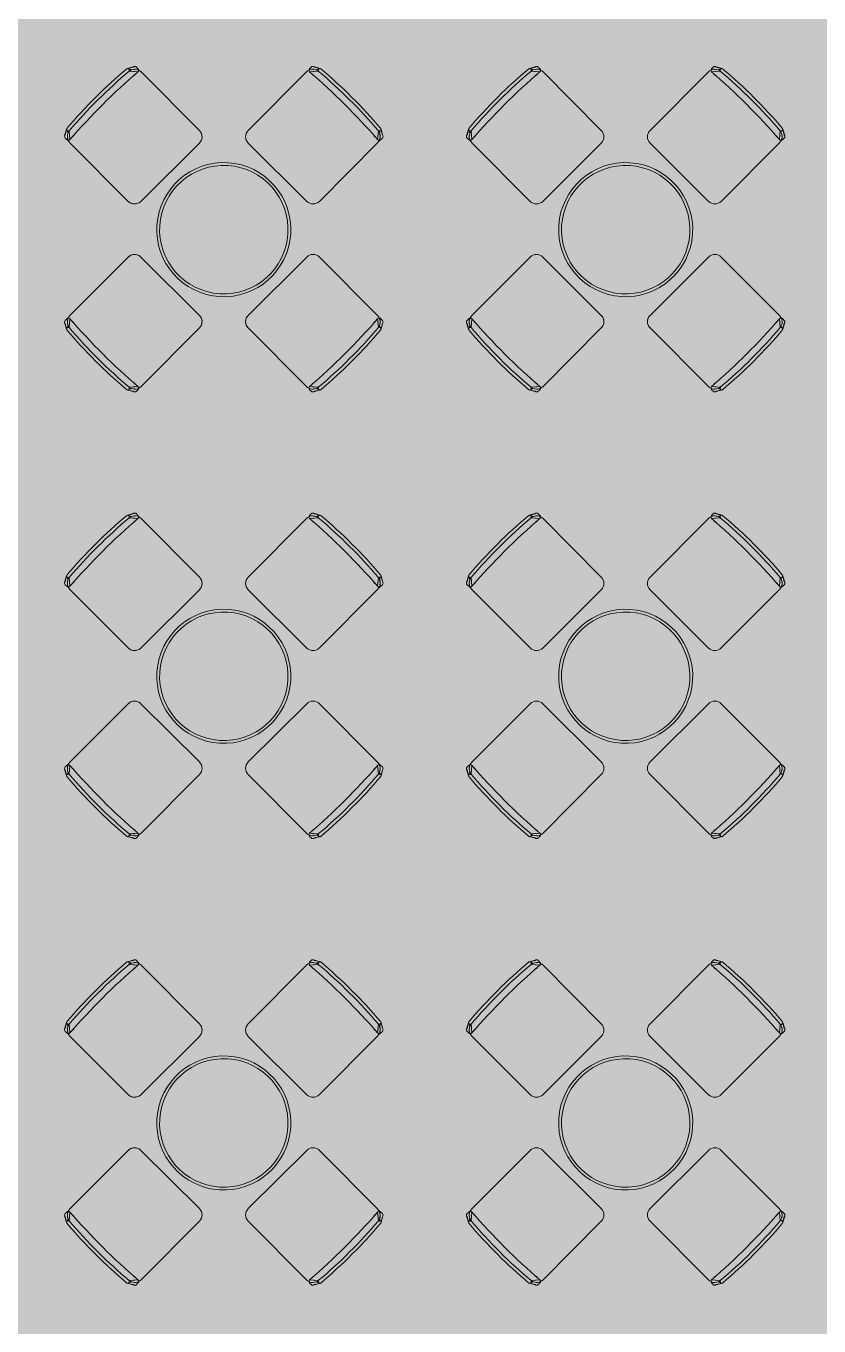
# Model space of a CAD drawing. Header units: millimetres. Extents: x -57519 to 497916, y -349472 to 446842.
# Drawn here: x 394927 to 398479, y 40936 to 46757 of the extents above; entities that cross this region are included whole.
import ezdxf

# ---------------------------------------------------------------- set-up
doc = ezdxf.new("R2010")
doc.units = ezdxf.units.MM
doc.layers.add('A-DETL-GENF', color=92, linetype='Continuous', lineweight=5)
doc.layers.add('I-FURN', color=30, linetype='Continuous', lineweight=5)

# ---------------------------------------------------------------- blocks, each defined once
blk = doc.blocks.new('bernstrand_kaffe_r60H - bernstrand_kaffe_r60H-3169598-G_F SINGLE OCCUPANCY DIAGRAM')
at = {"layer": 'I-FURN', "color": 191}
for radius, start, end in [(300.3, 0, 180), (287.6, 0, 180), (300.3, 180, 0), (287.6, 180, 0)]:
    blk.add_arc((-10, -36.5), radius, start, end, dxfattribs=at)
blk = doc.blocks.new('DLN_CHAIR - DLN_CHAIR-V775-G_F SINGLE OCCUPANCY DIAGRAM')
at = {"layer": 'I-FURN', "color": 191}
for p, q in [((0, 430), (0, 440)), ((0, 410), (0, 40)), ((32.5, 464.3), (5, 448.7)), ((35, 465), (10, 450)), ((10, 420), (35, 450)), ((30, 460), (30, 455)), ((440, 450), (415, 465)), ((415, 450), (440, 420)), ((445, 448.7), (417.5, 464.3)), ((420, 455), (420, 460)), ((450, 440), (450, 430)), ((450, 40), (450, 410)), ((40, 0), (410, 0))]:
    blk.add_line(p, q, dxfattribs=at)
for centre, radius, start, end in [((225, -1822.2), 2295.1, 85.25139, 94.74861), ((10, 440), 10, 90, 180), ((40, 410), 40, 105, 180), ((40, 410), 40, 105, 180), ((10, 430), 10, 180, 270), ((225, -2513.6), 2941.5, 85.80837, 94.19163), ((30, 430), 10, 150, 165), ((225, -2483.6), 2941.5, 93.70403, 93.90159), ((30, 430), 10, 255, 300), ((35, 460), 5, 90, 180), ((35, 455), 5, 180, 270), ((225, -1837.2), 2295.1, 85.25139, 94.74861), ((415, 460), 5, 0, 90), ((415, 455), 5, 270, 0), ((420, 430), 10, 240, 285), ((410, 410), 40, 360, 82.22839), ((225, -2483.6), 2941.5, 86.09841, 86.25324), ((410, 410), 40, 15, 75), ((420, 430), 10, 15, 30), ((440, 440), 10, 0, 90), ((440, 430), 10, 270, 0), ((40, 40), 40, 180, 270), ((40, 40), 40, 185.62465, 270), ((410, 40), 40, 270, 360), ((410, 40), 40, 270, 330), ((410, 40), 40, 333.30395, 360)]:
    blk.add_arc(centre, radius, start, end, dxfattribs=at)
blk = doc.blocks.new('DLN_CHAIR - DLN_CHAIR-V776-G_F SINGLE OCCUPANCY DIAGRAM')
at = {"layer": 'I-FURN', "color": 191}
for p, q in [((410, 0), (40, 0)), ((0, -40), (0, -410)), ((450, -410), (450, -40)), ((0, -440), (0, -430)), ((32.5, -464.3), (5, -448.7)), ((35, -450), (10, -420)), ((10, -450), (35, -465)), ((30, -455), (30, -460)), ((440, -420), (415, -450)), ((415, -465), (440, -450)), ((445, -448.7), (417.5, -464.3)), ((420, -460), (420, -455)), ((450, -430), (450, -440))]:
    blk.add_line(p, q, dxfattribs=at)
for centre, radius, start, end in [((410, -40), 40, 0, 90), ((410, -40), 40, 0, 90), ((40, -40), 40, 90, 180), ((40, -40), 40, 90, 174.37535), ((40, -410), 40, 180, 255), ((40, -410), 40, 180, 255), ((10, -430), 10, 90, 180), ((10, -440), 10, 180, 270), ((225, 2513.6), 2941.5, 265.80837, 274.19163), ((30, -430), 10, 195, 210), ((225, 2483.6), 2941.5, 266.09841, 266.29597), ((30, -430), 10, 60, 105), ((35, -455), 5, 90, 180), ((35, -460), 5, 180, 270), ((225, 1837.2), 2295.1, 265.25139, 274.74861), ((225, 1822.2), 2295.1, 265.25139, 274.74861), ((420, -430), 10, 75, 120), ((415, -455), 5, 0, 90), ((415, -460), 5, 270, 0), ((410, -410), 40, 277.77161, 360), ((225, 2483.6), 2941.5, 273.74676, 273.90159), ((410, -410), 40, 285, 345), ((420, -430), 10, 330, 345), ((440, -430), 10, 0, 90), ((440, -440), 10, 270, 0)]:
    blk.add_arc(centre, radius, start, end, dxfattribs=at)
blk = doc.blocks.new('DLN_CHAIR - DLN_CHAIR-V765-G_F SINGLE OCCUPANCY DIAGRAM')
at = {"layer": 'I-FURN', "color": 191}
for p, q in [((410, 0), (40, 0)), ((0, -40), (0, -410)), ((450, -410), (450, -40)), ((0, -440), (0, -430)), ((32.5, -464.3), (5, -448.7)), ((35, -450), (10, -420)), ((10, -450), (35, -465)), ((30, -455), (30, -460)), ((440, -420), (415, -450)), ((415, -465), (440, -450)), ((445, -448.7), (417.5, -464.3)), ((420, -460), (420, -455)), ((450, -430), (450, -440))]:
    blk.add_line(p, q, dxfattribs=at)
for centre, radius, start, end in [((410, -40), 40, 0, 90), ((40, -40), 40, 90, 180), ((40, -40), 40, 90, 180), ((410, -40), 40, 30, 90), ((410, -40), 40, 0, 26.69605), ((40, -410), 40, 180, 255), ((40, -410), 40, 180, 255), ((10, -430), 10, 90, 180), ((10, -440), 10, 180, 270), ((225, 2513.6), 2941.5, 265.80837, 274.19163), ((30, -430), 10, 195, 210), ((225, 2483.6), 2941.5, 266.09841, 266.29597), ((30, -430), 10, 60, 105), ((35, -455), 5, 90, 180), ((35, -460), 5, 180, 270), ((225, 1837.2), 2295.1, 265.25139, 274.74861), ((225, 1822.2), 2295.1, 265.25139, 274.74861), ((420, -430), 10, 75, 120), ((415, -455), 5, 0, 90), ((225, 2483.6), 2941.5, 273.70403, 273.90159), ((415, -460), 5, 270, 0), ((410, -410), 40, 285, 360), ((410, -410), 40, 285, 345), ((420, -430), 10, 330, 345), ((440, -430), 10, 0, 90), ((440, -440), 10, 270, 0)]:
    blk.add_arc(centre, radius, start, end, dxfattribs=at)
blk = doc.blocks.new('DLN_CHAIR - DLN_CHAIR-4431592-G_F SINGLE OCCUPANCY DIAGRAM')
at = {"layer": 'I-FURN', "color": 191}
for p, q in [((0, 430), (0, 440)), ((0, 410), (0, 40)), ((32.5, 464.3), (5, 448.7)), ((35, 465), (10, 450)), ((10, 420), (35, 450)), ((30, 460), (30, 455)), ((440, 450), (415, 465)), ((415, 450), (440, 420)), ((445, 448.7), (417.5, 464.3)), ((420, 455), (420, 460)), ((450, 440), (450, 430)), ((450, 40), (450, 410)), ((40, 0), (410, 0))]:
    blk.add_line(p, q, dxfattribs=at)
for centre, radius, start, end in [((225, -1822.2), 2295.1, 85.25139, 94.74861), ((10, 440), 10, 90, 180), ((40, 410), 40, 105, 180), ((40, 410), 40, 105, 180), ((10, 430), 10, 180, 270), ((225, -2513.6), 2941.5, 85.80837, 94.19163), ((30, 430), 10, 150, 165), ((225, -2483.6), 2941.5, 93.70403, 93.90159), ((30, 430), 10, 255, 300), ((35, 460), 5, 90, 180), ((35, 455), 5, 180, 270), ((225, -1837.2), 2295.1, 85.25139, 94.74861), ((415, 460), 5, 0, 90), ((415, 455), 5, 270, 0), ((225, -2483.6), 2941.5, 86.09841, 86.29597), ((420, 430), 10, 240, 285), ((410, 410), 40, 15, 75), ((410, 410), 40, 360, 75), ((420, 430), 10, 15, 30), ((440, 440), 10, 0, 90), ((440, 430), 10, 270, 0), ((40, 40), 40, 180, 270), ((40, 40), 40, 180, 270), ((410, 40), 40, 270, 360), ((410, 40), 40, 270, 360)]:
    blk.add_arc(centre, radius, start, end, dxfattribs=at)
blk = doc.blocks.new('DLN_CHAIR - DLN_CHAIR-V771-G_F SINGLE OCCUPANCY DIAGRAM')
at = {"layer": 'I-FURN', "color": 191}
for p, q in [((0, 430), (0, 440)), ((0, 410), (0, 40)), ((32.5, 464.3), (5, 448.7)), ((35, 465), (10, 450)), ((10, 420), (35, 450)), ((30, 460), (30, 455)), ((440, 450), (415, 465)), ((415, 450), (440, 420)), ((445, 448.7), (417.5, 464.3)), ((420, 455), (420, 460)), ((450, 440), (450, 430)), ((450, 40), (450, 410)), ((40, 0), (410, 0))]:
    blk.add_line(p, q, dxfattribs=at)
for centre, radius, start, end in [((225, -1822.2), 2295.1, 85.25139, 94.74861), ((10, 440), 10, 90, 180), ((40, 410), 40, 105, 180), ((40, 410), 40, 105, 180), ((10, 430), 10, 180, 270), ((225, -2513.6), 2941.5, 85.80837, 94.19163), ((30, 430), 10, 150, 165), ((225, -2483.6), 2941.5, 93.70403, 93.90159), ((30, 430), 10, 255, 300), ((35, 460), 5, 90, 180), ((35, 455), 5, 180, 270), ((225, -1837.2), 2295.1, 85.25139, 94.74861), ((415, 460), 5, 0, 90), ((415, 455), 5, 270, 0), ((420, 430), 10, 240, 285), ((410, 410), 40, 360, 82.22839), ((225, -2483.6), 2941.5, 86.09841, 86.25324), ((410, 410), 40, 15, 75), ((420, 430), 10, 15, 30), ((440, 440), 10, 0, 90), ((440, 430), 10, 270, 0), ((40, 40), 40, 180, 270), ((40, 40), 40, 185.62465, 270), ((410, 40), 40, 270, 360), ((410, 40), 40, 270, 360)]:
    blk.add_arc(centre, radius, start, end, dxfattribs=at)
blk = doc.blocks.new('DLN_CHAIR - DLN_CHAIR-V777-G_F SINGLE OCCUPANCY DIAGRAM')
at = {"layer": 'I-FURN', "color": 191}
for p, q in [((410, 0), (40, 0)), ((0, -40), (0, -410)), ((450, -410), (450, -40)), ((0, -440), (0, -430)), ((32.5, -464.3), (5, -448.7)), ((35, -450), (10, -420)), ((10, -450), (35, -465)), ((30, -455), (30, -460)), ((440, -420), (415, -450)), ((415, -465), (440, -450)), ((421, -451.3), (417.2, -451.6)), ((445, -448.7), (417.5, -464.3)), ((420, -460), (420, -455)), ((450, -430), (450, -440))]:
    blk.add_line(p, q, dxfattribs=at)
for centre, radius, start, end in [((410, -40), 40, 0, 90), ((410, -40), 40, 0, 90), ((40, -40), 40, 90, 180), ((40, -40), 40, 90, 174.37535), ((40, -410), 40, 180, 255), ((40, -410), 40, 180, 255), ((10, -430), 10, 90, 180), ((10, -440), 10, 180, 270), ((225, 2513.6), 2941.5, 265.80837, 274.19163), ((30, -430), 10, 195, 210), ((225, 2483.6), 2941.5, 266.09841, 266.29597), ((30, -430), 10, 60, 105), ((35, -455), 5, 90, 180), ((35, -460), 5, 180, 270), ((225, 1837.2), 2295.1, 265.25139, 274.74861), ((225, 1822.2), 2295.1, 265.25139, 274.74861), ((420, -430), 10, 75, 120), ((415, -455), 5, 0, 90), ((415, -460), 5, 270, 0), ((410, -410), 40, 277.77161, 360), ((420, -430), 10, 330, 345), ((410, -410), 40, 300, 337.55294), ((440, -430), 10, 0, 90), ((440, -440), 10, 270, 0)]:
    blk.add_arc(centre, radius, start, end, dxfattribs=at)
blk = doc.blocks.new('DLN_CHAIR - DLN_CHAIR-4431795-G_F SINGLE OCCUPANCY DIAGRAM')
at = {"layer": 'I-FURN', "color": 191}
for p, q in [((410, 0), (40, 0)), ((0, -40), (0, -410)), ((450, -410), (450, -40)), ((0, -440), (0, -430)), ((32.5, -464.3), (5, -448.7)), ((35, -450), (10, -420)), ((10, -450), (35, -465)), ((30, -455), (30, -460)), ((440, -420), (415, -450)), ((415, -465), (440, -450)), ((445, -448.7), (417.5, -464.3)), ((420, -460), (420, -455)), ((450, -430), (450, -440))]:
    blk.add_line(p, q, dxfattribs=at)
for centre, radius, start, end in [((410, -40), 40, 0, 90), ((410, -40), 40, 0, 90), ((40, -40), 40, 90, 180), ((40, -40), 40, 90, 180), ((40, -410), 40, 180, 255), ((40, -410), 40, 180, 255), ((10, -430), 10, 90, 180), ((10, -440), 10, 180, 270), ((225, 2513.6), 2941.5, 265.80837, 274.19163), ((30, -430), 10, 195, 210), ((225, 2483.6), 2941.5, 266.09841, 266.29597), ((30, -430), 10, 60, 105), ((35, -455), 5, 90, 180), ((35, -460), 5, 180, 270), ((225, 1837.2), 2295.1, 265.25139, 274.74861), ((225, 1822.2), 2295.1, 265.25139, 274.74861), ((420, -430), 10, 75, 120), ((415, -455), 5, 0, 90), ((225, 2483.6), 2941.5, 273.70403, 273.90159), ((415, -460), 5, 270, 0), ((410, -410), 40, 285, 360), ((410, -410), 40, 285, 345), ((420, -430), 10, 330, 345), ((440, -430), 10, 0, 90), ((440, -440), 10, 270, 0)]:
    blk.add_arc(centre, radius, start, end, dxfattribs=at)
blk = doc.blocks.new('DLN_CHAIR - DLN_CHAIR-V768-G_F SINGLE OCCUPANCY DIAGRAM')
at = {"layer": 'I-FURN', "color": 191}
for p, q in [((0, 430), (0, 440)), ((0, 410), (0, 40)), ((32.5, 464.3), (5, 448.7)), ((35, 465), (10, 450)), ((10, 420), (35, 450)), ((30, 460), (30, 455)), ((440, 450), (415, 465)), ((415, 450), (440, 420)), ((445, 448.7), (417.5, 464.3)), ((420, 455), (420, 460)), ((450, 440), (450, 430)), ((450, 40), (450, 410)), ((40, 0), (410, 0))]:
    blk.add_line(p, q, dxfattribs=at)
for centre, radius, start, end in [((225, -1822.2), 2295.1, 85.25139, 94.74861), ((10, 440), 10, 90, 180), ((40, 410), 40, 105, 180), ((40, 410), 40, 105, 180), ((10, 430), 10, 180, 270), ((225, -2513.6), 2941.5, 85.80837, 94.19163), ((30, 430), 10, 150, 165), ((225, -2483.6), 2941.5, 93.70403, 93.90159), ((30, 430), 10, 255, 300), ((35, 460), 5, 90, 180), ((35, 455), 5, 180, 270), ((225, -1837.2), 2295.1, 85.25139, 94.74861), ((415, 460), 5, 0, 90), ((415, 455), 5, 270, 0), ((420, 430), 10, 240, 285), ((410, 410), 40, 360, 75), ((420, 430), 10, 15, 30), ((410, 410), 40, 22.44706, 60), ((440, 440), 10, 0, 90), ((440, 430), 10, 270, 0), ((40, 40), 40, 180, 270), ((40, 40), 40, 180, 270), ((410, 40), 40, 270, 360), ((410, 40), 40, 270, 360)]:
    blk.add_arc(centre, radius, start, end, dxfattribs=at)
blk = doc.blocks.new('DLN_CHAIR - DLN_CHAIR-V764-G_F SINGLE OCCUPANCY DIAGRAM')
at = {"layer": 'I-FURN', "color": 191}
for p, q in [((0, 430), (0, 440)), ((0, 410), (0, 40)), ((32.5, 464.3), (5, 448.7)), ((35, 465), (10, 450)), ((10, 420), (35, 450)), ((30, 460), (30, 455)), ((440, 450), (415, 465)), ((415, 450), (440, 420)), ((445, 448.7), (417.5, 464.3)), ((420, 455), (420, 460)), ((450, 440), (450, 430)), ((450, 40), (450, 410)), ((40, 0), (410, 0))]:
    blk.add_line(p, q, dxfattribs=at)
for centre, radius, start, end in [((225, -1822.2), 2295.1, 85.25139, 94.74861), ((10, 440), 10, 90, 180), ((40, 410), 40, 105, 180), ((40, 410), 40, 105, 180), ((10, 430), 10, 180, 270), ((225, -2513.6), 2941.5, 85.80837, 94.19163), ((30, 430), 10, 150, 165), ((225, -2483.6), 2941.5, 93.70403, 93.90159), ((30, 430), 10, 255, 300), ((35, 460), 5, 90, 180), ((35, 455), 5, 180, 270), ((225, -1837.2), 2295.1, 85.25139, 94.74861), ((415, 460), 5, 0, 90), ((415, 455), 5, 270, 0), ((225, -2483.6), 2941.5, 86.09841, 86.29597), ((420, 430), 10, 240, 285), ((410, 410), 40, 15, 75), ((410, 410), 40, 360, 75), ((420, 430), 10, 15, 30), ((440, 440), 10, 0, 90), ((440, 430), 10, 270, 0), ((40, 40), 40, 180, 270), ((40, 40), 40, 180, 270), ((410, 40), 40, 270, 360), ((410, 40), 40, 270, 330), ((410, 40), 40, 333.30395, 360)]:
    blk.add_arc(centre, radius, start, end, dxfattribs=at)
blk = doc.blocks.new('DLN_CHAIR - DLN_CHAIR-V778-G_F SINGLE OCCUPANCY DIAGRAM')
at = {"layer": 'I-FURN', "color": 191}
for p, q in [((410, 0), (40, 0)), ((0, -40), (0, -410)), ((450, -410), (450, -40)), ((0, -440), (0, -430)), ((32.5, -464.3), (5, -448.7)), ((35, -450), (10, -420)), ((10, -450), (35, -465)), ((30, -455), (30, -460)), ((440, -420), (415, -450)), ((415, -465), (440, -450)), ((445, -448.7), (417.5, -464.3)), ((420, -460), (420, -455)), ((450, -430), (450, -440))]:
    blk.add_line(p, q, dxfattribs=at)
for centre, radius, start, end in [((410, -40), 40, 0, 90), ((410, -40), 40, 0, 90), ((40, -40), 40, 90, 180), ((40, -40), 40, 90, 180), ((40, -410), 40, 180, 255), ((40, -410), 40, 180, 255), ((10, -430), 10, 90, 180), ((10, -440), 10, 180, 270), ((225, 2513.6), 2941.5, 265.80837, 274.19163), ((30, -430), 10, 195, 210), ((225, 2483.6), 2941.5, 266.09841, 266.29597), ((30, -430), 10, 60, 105), ((35, -455), 5, 90, 180), ((35, -460), 5, 180, 270), ((225, 1837.2), 2295.1, 265.25139, 274.74861), ((225, 1822.2), 2295.1, 265.25139, 274.74861), ((420, -430), 10, 75, 120), ((415, -455), 5, 0, 90), ((225, 2483.6), 2941.5, 273.70403, 273.90159), ((415, -460), 5, 270, 0), ((410, -410), 40, 285, 344.44113), ((410, -410), 40, 285, 344.44113), ((420, -430), 10, 330, 345), ((440, -430), 10, 0, 90), ((440, -440), 10, 270, 0), ((410, -410), 40, 345, 360)]:
    blk.add_arc(centre, radius, start, end, dxfattribs=at)
blk = doc.blocks.new('DLN_CHAIR - DLN_CHAIR-V779-G_F SINGLE OCCUPANCY DIAGRAM')
at = {"layer": 'I-FURN', "color": 191}
for p, q in [((410, 0), (40, 0)), ((0, -40), (0, -410)), ((450, -410), (450, -40)), ((0, -440), (0, -430)), ((32.5, -464.3), (5, -448.7)), ((35, -450), (10, -420)), ((10, -450), (35, -465)), ((30, -455), (30, -460)), ((440, -420), (415, -450)), ((415, -465), (440, -450)), ((445, -448.7), (417.5, -464.3)), ((420, -460), (420, -455)), ((450, -430), (450, -440))]:
    blk.add_line(p, q, dxfattribs=at)
for centre, radius, start, end in [((410, -40), 40, 0, 90), ((40, -40), 40, 90, 180), ((40, -40), 40, 90, 180), ((410, -40), 40, 30, 90), ((410, -40), 40, 0, 26.69605), ((40, -410), 40, 180, 255), ((40, -410), 40, 180, 255), ((10, -430), 10, 90, 180), ((10, -440), 10, 180, 270), ((225, 2513.6), 2941.5, 265.80837, 274.19163), ((30, -430), 10, 195, 210), ((225, 2483.6), 2941.5, 266.09841, 266.29597), ((30, -430), 10, 60, 105), ((35, -455), 5, 90, 180), ((35, -460), 5, 180, 270), ((225, 1837.2), 2295.1, 265.25139, 274.74861), ((225, 1822.2), 2295.1, 265.25139, 274.74861), ((420, -430), 10, 75, 120), ((415, -455), 5, 0, 90), ((225, 2483.6), 2941.5, 273.70403, 273.90159), ((415, -460), 5, 270, 0), ((410, -410), 40, 285, 327.63801), ((410, -410), 40, 285, 327.63801), ((420, -430), 10, 330, 345), ((440, -440), 10, 270, 315), ((440, -430), 10, 0, 85.96014), ((410, -410), 40, 330, 360), ((410, -410), 40, 330, 345), ((440, -440), 10, 322.976, 0)]:
    blk.add_arc(centre, radius, start, end, dxfattribs=at)
blk = doc.blocks.new('DLN_CHAIR - DLN_CHAIR-V780-G_F SINGLE OCCUPANCY DIAGRAM')
at = {"layer": 'I-FURN', "color": 191}
for p, q in [((410, 0), (40, 0)), ((0, -40), (0, -410)), ((450, -410), (450, -40)), ((0, -440), (0, -430)), ((32.5, -464.3), (5, -448.7)), ((35, -450), (10, -420)), ((10, -450), (35, -465)), ((30, -455), (30, -460)), ((440, -420), (415, -450)), ((415, -465), (440, -450)), ((445, -448.7), (417.5, -464.3)), ((420, -460), (420, -455)), ((450, -430), (450, -440))]:
    blk.add_line(p, q, dxfattribs=at)
for centre, radius, start, end in [((410, -40), 40, 0, 90), ((410, -40), 40, 0, 90), ((40, -40), 40, 90, 180), ((40, -40), 40, 90, 180), ((40, -410), 40, 180, 255), ((40, -410), 40, 180, 255), ((10, -430), 10, 90, 180), ((10, -440), 10, 180, 270), ((225, 2513.6), 2941.5, 265.80837, 274.19163), ((30, -430), 10, 195, 210), ((225, 2483.6), 2941.5, 266.09841, 266.29597), ((30, -430), 10, 60, 105), ((35, -455), 5, 90, 180), ((35, -460), 5, 180, 270), ((225, 1837.2), 2295.1, 265.25139, 274.74861), ((225, 1822.2), 2295.1, 265.25139, 274.74861), ((420, -430), 10, 75, 120), ((415, -455), 5, 0, 90), ((415, -460), 5, 270, 0), ((410, -410), 40, 285, 360), ((420, -430), 10, 330, 345), ((410, -410), 40, 300, 337.55294), ((440, -430), 10, 0, 90), ((440, -440), 10, 270, 0)]:
    blk.add_arc(centre, radius, start, end, dxfattribs=at)

msp = doc.modelspace()

# ---------------------------------------------------------------- hatches: boundary and pattern name
at = {"layer": 'A-DETL-GENF', "transparency": 33554585}
h = msp.add_hatch(color=201, dxfattribs=at)
h.paths.add_polyline_path([(378712.3, -2142.5), (378712.3, 5707.5), (408249.8, 5707.5), (408249.8, 31607.5), (411824.8, 31607.5), (411824.8, 28857.5), (414124.8, 28857.5), (414124.8, 34332.5), (417674.8, 34332.5), (417674.8, 35647.5), (420699.8, 35647.5), (420699.8, 52157.5), (392454.3, 52157.5), (392454.3, 45782.5), (382199.8, 45782.5), (382199.8, 52157.5), (367049.8, 52157.5), (367049.8, 5707.5), (368349.8, 5707.5), (368349.8, 3222.2), (374112.3, -1265.4), (374112.3, -2142.5), (376972.2, -2142.5)], flags=0)
h.paths.add_polyline_path([(370849.8, 8157.5), (370849.8, 9357.5), (369649.8, 9357.5), (369649.8, 15624.2), (370889.8, 15624.2), (370889.8, 9397.5), (371149.8, 9397.5), (371149.8, 8157.5)], flags=0)
h.paths.add_polyline_path([(388124.8, 8157.5), (388124.8, 9397.5), (389899.8, 9397.5), (389899.8, 8157.5)], flags=0)
h.paths.add_polyline_path([(382791.7, 8157.5), (382352.3, 8157.5), (382352.3, 9397.5), (387324.8, 9397.5), (387324.8, 8157.5), (386671.4, 8157.5)], flags=0)
h.paths.add_polyline_path([(404599.8, 8157.5), (396937.3, 8157.5), (396937.3, 9397.5), (404599.8, 9397.5), (404599.8, 8571.4)], flags=0)
h.paths.add_polyline_path([(394430.7, 8157.5), (392899.8, 8157.5), (392899.8, 9397.5), (396137.3, 9397.5), (396137.3, 8157.5)], flags=0)
h.paths.add_polyline_path([(405799.8, 12397.5), (404559.8, 12397.5), (404559.8, 15624.2), (405799.8, 15624.2), (405799.8, 12969.9)], flags=0)
h.paths.add_polyline_path([(370889.8, 16424.2), (369649.8, 16424.2), (369649.8, 23040.8), (370889.8, 23040.8), (370889.8, 17368.3)], flags=0)
h.paths.add_polyline_path([(404559.8, 16424.2), (404559.8, 23040.8), (405799.8, 23040.8), (405799.8, 16424.2)], flags=0)
h.paths.add_polyline_path([(369649.8, 23840.8), (369649.8, 30107.5), (370849.8, 30107.5), (370849.8, 31307.5), (371149.8, 31307.5), (371149.8, 30107.5), (370889.8, 30107.5), (370889.8, 23840.8)], flags=0)
h.paths.add_polyline_path([(404559.8, 23840.8), (404559.8, 27067.5), (405799.8, 27067.5), (405799.8, 23840.8)], flags=0)
h.paths.add_polyline_path([(388124.8, 30067.5), (388124.8, 31307.5), (389399.8, 31307.5), (389399.8, 30067.5)], flags=0)
h.paths.add_polyline_path([(373449.8, 30067.5), (373449.8, 31307.5), (378512.3, 31307.5), (378512.3, 30067.5), (375032.4, 30067.5)], flags=0)
h.paths.add_polyline_path([(386671.4, 30067.5), (382349.8, 30067.5), (382349.8, 31307.5), (387324.8, 31307.5), (387324.8, 30067.5)], flags=0)
h.paths.add_polyline_path([(394430.7, 30067.5), (392399.8, 30067.5), (392399.8, 31307.5), (396137.3, 31307.5), (396137.3, 30067.5)], flags=0)
h.paths.add_polyline_path([(402190, 30067.5), (396937.3, 30067.5), (396937.3, 31307.5), (404599.8, 31307.5), (404599.8, 30067.5), (404129.8, 30067.5)], flags=0)
h.paths.add_polyline_path([(407299.8, 35797.5), (407299.8, 36247.5), (408249.8, 36247.5), (408249.8, 35797.5), (408009.5, 35797.5)], flags=0)
h.paths.add_polyline_path([(412649.8, 35797.5), (412649.8, 37247.5), (415649.8, 37247.5), (415649.8, 35797.5), (413829, 35797.5)], flags=0)
h.paths.add_polyline_path([(412649.8, 37397.5), (412649.8, 37897.5), (418299.8, 37897.5), (418299.8, 37397.5), (412859.1, 37397.5)], flags=0)
h.paths.add_polyline_path([(408979.4, 37847.5), (408399.8, 37847.5), (408399.8, 38327.5), (410749.8, 38327.5), (410749.8, 37847.5), (409949.3, 37847.5)], flags=0)
h.paths.add_polyline_path([(381599.8, 37907.5), (381599.8, 39557.5), (382049.8, 39557.5), (382049.8, 37907.5), (381821.8, 37907.5)], flags=0)
h.paths.add_polyline_path([(406069.7, 38657.5), (404849.8, 38657.5), (404849.8, 49957.5), (408249.8, 49957.5), (408249.8, 38657.5), (408009.5, 38657.5)], flags=0)
h.paths.add_polyline_path([(370182.8, 40207.5), (369149.8, 40207.5), (369149.8, 40707.5), (370699.8, 40707.5), (370699.8, 40207.5)], flags=0)
h.paths.add_polyline_path([(381599.8, 40257.5), (381599.8, 42757.5), (382049.8, 42757.5), (382049.8, 40257.5), (381821.8, 40257.5)], flags=0)
h.paths.add_polyline_path([(414798.9, 42697.5), (410674.8, 42697.5), (410674.8, 43197.5), (418349.8, 43197.5), (418349.8, 42697.5), (415768.8, 42697.5)], flags=0)
h.paths.add_polyline_path([(377289.8, 42907.5), (375749.8, 42907.5), (375749.8, 43407.5), (377289.8, 43407.5), (377289.8, 43209.2)], flags=0)
h.paths.add_polyline_path([(382049.8, 46907.5), (379399.8, 46907.5), (379399.8, 52007.5), (382049.8, 52007.5), (382049.8, 47057.9)], flags=0)
h.paths.add_polyline_path([(410919.2, 47837.5), (410674.8, 47837.5), (410674.8, 48337.5), (418349.8, 48337.5), (418349.8, 47837.5), (411404.2, 47837.5)], flags=0)
h.paths.add_polyline_path([(408399.8, 50107.5), (408399.8, 52007.5), (408849.8, 52007.5), (408849.8, 50107.5)], flags=0)

# ---------------------------------------------------------------- block references
at = {"layer": 'I-FURN', "color": 191}
for name, p, rotation in [('DLN_CHAIR - DLN_CHAIR-V765-G_F SINGLE OCCUPANCY DIAGRAM', (395731.9, 46261.6), 224.8839677373592), ('DLN_CHAIR - DLN_CHAIR-4431592-G_F SINGLE OCCUPANCY DIAGRAM', (395893.8, 46261.6), 315.1160322626408), ('DLN_CHAIR - DLN_CHAIR-4431795-G_F SINGLE OCCUPANCY DIAGRAM', (397531.9, 46261.6), 224.8839677373592), ('DLN_CHAIR - DLN_CHAIR-V768-G_F SINGLE OCCUPANCY DIAGRAM', (397693.8, 46261.6), 315.1160322626408), ('bernstrand_kaffe_r60H - bernstrand_kaffe_r60H-3169598-G_F SINGLE OCCUPANCY DIAGRAM', (395800.6, 45809.8), 176.3581255911245), ('bernstrand_kaffe_r60H - bernstrand_kaffe_r60H-3169598-G_F SINGLE OCCUPANCY DIAGRAM', (397600.6, 45809.8), 176.3581255911245), ('DLN_CHAIR - DLN_CHAIR-V775-G_F SINGLE OCCUPANCY DIAGRAM', (395731.9, 45433.7), 135.1160322626408), ('DLN_CHAIR - DLN_CHAIR-V776-G_F SINGLE OCCUPANCY DIAGRAM', (395893.8, 45433.7), 44.88396773735919), ('DLN_CHAIR - DLN_CHAIR-V771-G_F SINGLE OCCUPANCY DIAGRAM', (397531.9, 45433.7), 135.1160322626408), ('DLN_CHAIR - DLN_CHAIR-V777-G_F SINGLE OCCUPANCY DIAGRAM', (397693.8, 45433.7), 44.88396773735919), ('DLN_CHAIR - DLN_CHAIR-V779-G_F SINGLE OCCUPANCY DIAGRAM', (395731.9, 44261.6), 224.8839677373592), ('DLN_CHAIR - DLN_CHAIR-4431592-G_F SINGLE OCCUPANCY DIAGRAM', (395893.8, 44261.6), 315.1160322626408), ('DLN_CHAIR - DLN_CHAIR-4431795-G_F SINGLE OCCUPANCY DIAGRAM', (397531.9, 44261.6), 224.8839677373592), ('DLN_CHAIR - DLN_CHAIR-V768-G_F SINGLE OCCUPANCY DIAGRAM', (397693.8, 44261.6), 315.1160322626408), ('bernstrand_kaffe_r60H - bernstrand_kaffe_r60H-3169598-G_F SINGLE OCCUPANCY DIAGRAM', (395800.6, 43809.8), 176.3581255911245), ('bernstrand_kaffe_r60H - bernstrand_kaffe_r60H-3169598-G_F SINGLE OCCUPANCY DIAGRAM', (397600.6, 43809.8), 176.3581255911245), ('DLN_CHAIR - DLN_CHAIR-V764-G_F SINGLE OCCUPANCY DIAGRAM', (395731.9, 43433.7), 135.1160322626408), ('DLN_CHAIR - DLN_CHAIR-V778-G_F SINGLE OCCUPANCY DIAGRAM', (395893.8, 43433.7), 44.88396773735919), ('DLN_CHAIR - DLN_CHAIR-4431592-G_F SINGLE OCCUPANCY DIAGRAM', (397531.9, 43433.7), 135.1160322626408), ('DLN_CHAIR - DLN_CHAIR-V780-G_F SINGLE OCCUPANCY DIAGRAM', (397693.8, 43433.7), 44.88396773735919), ('DLN_CHAIR - DLN_CHAIR-V765-G_F SINGLE OCCUPANCY DIAGRAM', (395731.9, 42261.6), 224.8839677373592), ('DLN_CHAIR - DLN_CHAIR-4431592-G_F SINGLE OCCUPANCY DIAGRAM', (395893.8, 42261.6), 315.1160322626408), ('DLN_CHAIR - DLN_CHAIR-4431795-G_F SINGLE OCCUPANCY DIAGRAM', (397531.9, 42261.6), 224.8839677373592), ('DLN_CHAIR - DLN_CHAIR-V768-G_F SINGLE OCCUPANCY DIAGRAM', (397693.8, 42261.6), 315.1160322626408), ('bernstrand_kaffe_r60H - bernstrand_kaffe_r60H-3169598-G_F SINGLE OCCUPANCY DIAGRAM', (395800.6, 41809.8), 176.3581255911245), ('bernstrand_kaffe_r60H - bernstrand_kaffe_r60H-3169598-G_F SINGLE OCCUPANCY DIAGRAM', (397600.6, 41809.8), 176.3581255911245), ('DLN_CHAIR - DLN_CHAIR-V764-G_F SINGLE OCCUPANCY DIAGRAM', (395731.9, 41433.7), 135.1160322626408), ('DLN_CHAIR - DLN_CHAIR-4431795-G_F SINGLE OCCUPANCY DIAGRAM', (395893.8, 41433.7), 44.88396773735919), ('DLN_CHAIR - DLN_CHAIR-4431592-G_F SINGLE OCCUPANCY DIAGRAM', (397531.9, 41433.7), 135.1160322626408), ('DLN_CHAIR - DLN_CHAIR-V780-G_F SINGLE OCCUPANCY DIAGRAM', (397693.8, 41433.7), 44.88396773735919)]:
    msp.add_blockref(name, p, dxfattribs=dict(at, rotation=rotation))

doc.saveas('drawing.dxf')
